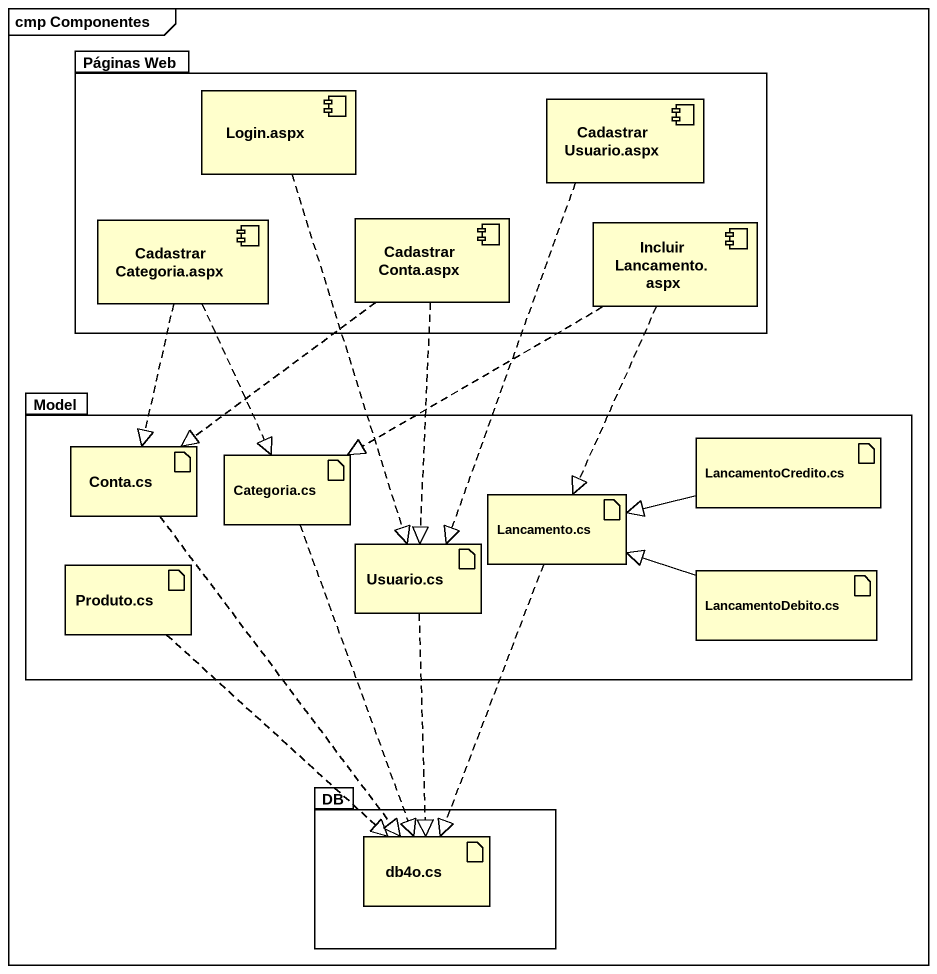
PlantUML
@startuml
mainframe cmp Componentes
package "Páginas Web" as Páginas_Web {
  component "Login.aspx" as Login_aspx
  component "CadastrarUsuario.aspx" as CadastrarUsuario_aspx
  component "CadastrarCategoria.aspx" as CadastrarCategoria_aspx
  component "CadastrarConta.aspx" as CadastrarConta_aspx
  component "IncluirLancamento.aspx" as IncluirLancamento_aspx
}
package Model {
  artifact "Conta.cs" as Conta_cs
  artifact "Categoria.cs" as Categoria_cs
  artifact "LancamentoCredito.cs" as LancamentoCredito_cs
  artifact "Usuario.cs" as Usuario_cs
  artifact "Lancamento.cs" as Lancamento_cs
  artifact "Produto.cs" as Produto_cs
  artifact "LancamentoDebito.cs" as LancamentoDebito_cs
}
package DB {
  artifact "db4o.cs" as db4o_cs
}
Login_aspx ..|> Usuario_cs
CadastrarUsuario_aspx ..|> Usuario_cs
CadastrarCategoria_aspx ..|> Conta_cs
CadastrarCategoria_aspx ..|> Categoria_cs
CadastrarConta_aspx ..|> Conta_cs
CadastrarConta_aspx ..|> Usuario_cs
IncluirLancamento_aspx .left.|> Categoria_cs
IncluirLancamento_aspx ..|> Lancamento_cs
Conta_cs ..|> db4o_cs
Categoria_cs ..|> db4o_cs
LancamentoCredito_cs -left-|> Lancamento_cs
Usuario_cs ..|> db4o_cs
Lancamento_cs ..|> db4o_cs
Produto_cs ..|> db4o_cs
LancamentoDebito_cs -left-|> Lancamento_cs
@enduml
